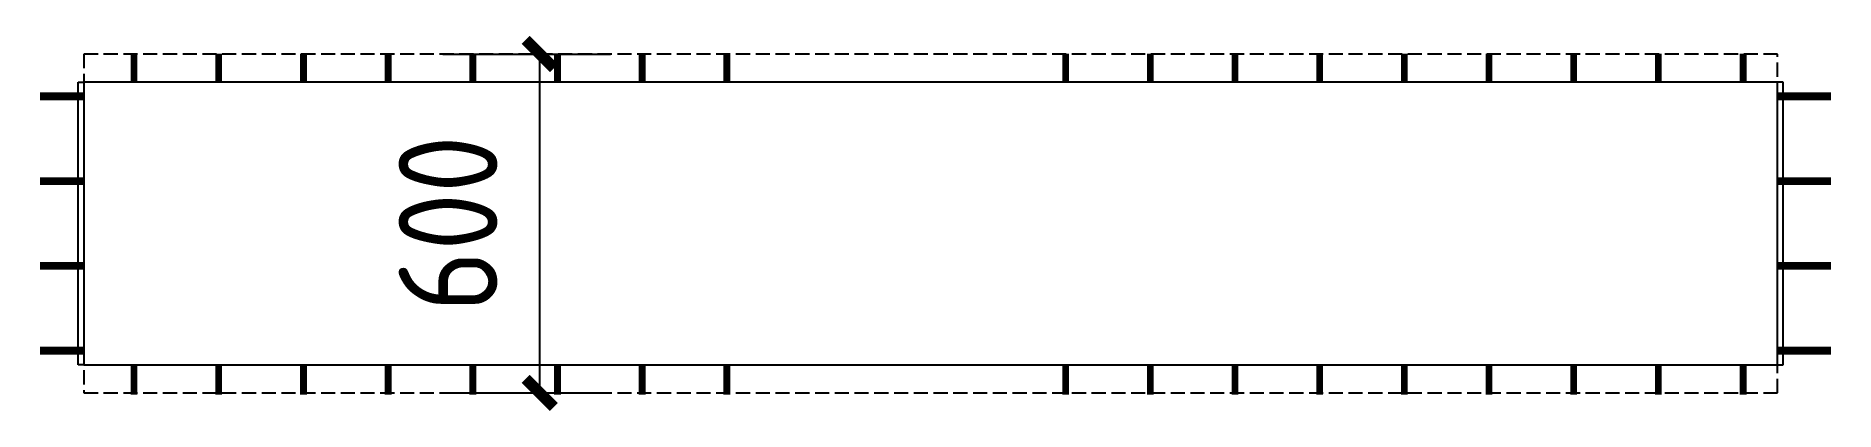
# Model space of a CAD drawing. Extents: x -85 to 3102, y -32 to 632.
import ezdxf

# ---------------------------------------------------------------- set-up
doc = ezdxf.new("R2010")
doc.units = 0
doc.header["$LTSCALE"] = 1000
doc.header["$MEASUREMENT"] = 0
doc.linetypes.add('DASH', pattern=[0.35, 0.25, -0.1])
doc.linetypes.add('DOT2', pattern=[0.125, 0, -0.125])
doc.layers.add('GJ', color=2, linetype='Continuous')
doc.styles.get("Standard").update_dxf_attribs({"font": 'gbenor.shx', "bigfont": 'gbcbig.shx'})
doc.dimstyles.get("Standard").update_dxf_attribs({"dimscale": 100, "dimtxt": 3.5, "dimasz": 1, "dimexe": 2.5, "dimexo": 3, "dimgap": 1.5, "dimtad": 1, "dimdec": 0, "dimzin": 0, "dimdsep": 46, "dimtxsty": 'Standard', "dimblk": 'ARCHTICK', "dimcen": 0.09, "dimadec": 0, "dimazin": 0, "dimtfac": 1, "dimtdec": 0, "dimtix": 1, "dimtmove": 2, "dimatfit": 3, "dimfxl": 1, "dimtolj": 1, "dimtzin": 0, "dimarcsym": 0})

# ---------------------------------------------------------------- blocks, each defined once
blk = doc.blocks.new('_ArchTick')
at = {"color": 0, "linetype": 'ByBlock', "const_width": 0.4}
blk.add_lwpolyline([(-0.5, -0.5), (0.5, 0.5)], dxfattribs=at)
blk = doc.blocks.new('*D1')
at = {"color": 0, "lineweight": -2, "transparency": 16777216}
for p, q in [((635.5, 600), (932.5, 600)), ((807.5, 0), (807.5, 600)), ((635.5, 0), (932.5, 0))]:
    blk.add_line(p, q, dxfattribs=at)
at = {"layer": 'Defpoints', "color": 0, "transparency": 16777216}
for p in [(485.5, 600), (807.5, 600), (485.5, 0)]:
    blk.add_point(p, dxfattribs=at)
at = {"color": 0, "lineweight": -2, "transparency": 16777216, "xscale": 50, "yscale": 50, "zscale": 50}
for p, rotation in [((807.5, 600), 90), ((807.5, 0), 270)]:
    blk.add_blockref('_ArchTick', p, dxfattribs=dict(at, rotation=rotation))
at = {"color": 0, "transparency": 16777216, "insert": (645, 300), "char_height": 175, "attachment_point": 5, "rotation": 90}
blk.add_mtext('\\A1;600', dxfattribs=at)

msp = doc.modelspace()

# ---------------------------------------------------------------- linework, layer by layer
for p, q in [((-10, 49.8), (-10, 550.5)), ((-10, 550.5), (0, 550.5)), ((3010, 550.5), (3000, 550.5)), ((3010, 49.8), (3010, 550.5)), ((0, 49.8), (-10, 49.8)), ((3000, 49.8), (3010, 49.8))]:
    msp.add_line(p, q)
at = {"color": 1}
for points, const_width in [([(88.9, 600.9), (88.9, 550.5)], 12), ([(238.9, 600.9), (238.9, 550.5)], 12), ([(388.9, 600.9), (388.9, 550.5)], 12), ([(538.9, 600.9), (538.9, 550.5)], 12), ([(688.9, 600.9), (688.9, 550.5)], 12), ([(838.9, 600.9), (838.9, 550.5)], 12), ([(988.9, 600.9), (988.9, 550.5)], 12), ([(1138.9, 600.9), (1138.9, 550.5)], 12), ([(1738.9, 600.9), (1738.9, 550.5)], 12), ([(1888.9, 600.9), (1888.9, 550.5)], 12), ([(2038.9, 600.9), (2038.9, 550.5)], 12), ([(2188.9, 600.9), (2188.9, 550.5)], 12), ([(2338.9, 600.9), (2338.9, 550.5)], 12), ([(2488.9, 600.9), (2488.9, 550.5)], 12), ([(2638.9, 600.9), (2638.9, 550.5)], 12), ([(2788.9, 600.9), (2788.9, 550.5)], 12), ([(2938.9, 600.9), (2938.9, 550.5)], 12), ([(-77.9, 525), (0, 525)], 14), ([(3000, 525), (3094.7, 525)], 14), ([(-77.9, 375), (0, 375)], 14), ([(3000, 375), (3094.7, 375)], 14), ([(-77.9, 225), (0, 225)], 14), ([(3000, 225), (3094.7, 225)], 14), ([(-77.9, 75), (0, 75)], 14), ([(3000, 75), (3094.7, 75)], 14), ([(88.9, 49.8), (88.9, -3.1)], 12), ([(238.9, 49.8), (238.9, -3.1)], 12), ([(388.9, 49.8), (388.9, -3.1)], 12), ([(538.9, 49.8), (538.9, -3.1)], 12), ([(688.9, 49.8), (688.9, -3.1)], 12), ([(838.9, 49.8), (838.9, -3.1)], 12), ([(988.9, 49.8), (988.9, -3.1)], 12), ([(1138.9, 49.8), (1138.9, -3.1)], 12), ([(1738.9, 49.8), (1738.9, -3.1)], 12), ([(1888.9, 49.8), (1888.9, -3.1)], 12), ([(2038.9, 49.8), (2038.9, -3.1)], 12), ([(2188.9, 49.8), (2188.9, -3.1)], 12), ([(2338.9, 49.8), (2338.9, -3.1)], 12), ([(2488.9, 49.8), (2488.9, -3.1)], 12), ([(2638.9, 49.8), (2638.9, -3.1)], 12), ([(2788.9, 49.8), (2788.9, -3.1)], 12), ([(2938.9, 49.8), (2938.9, -3.1)], 12)]:
    msp.add_lwpolyline(points, dxfattribs=dict(at, const_width=const_width))
at = {"color": 252, "linetype": 'DOT2', "ltscale": 100}
msp.add_lwpolyline([(0, 0), (3000, 0), (3000, 600), (0, 600)], close=True, dxfattribs=at)
at = {"color": 252, "linetype": 'DASH', "ltscale": 0.1}
msp.add_lwpolyline([(0, 0), (3000, 0), (3000, 600), (0, 600)], close=True, dxfattribs=at)
at = {"layer": 'GJ'}
msp.add_lwpolyline([(0, 49.8), (3000, 49.8), (3000, 550.5), (0, 550.5)], close=True, dxfattribs=at)

# ---------------------------------------------------------------- dimensions: what is measured, and where the dimension line sits
dim = msp.add_linear_dim(base=(807.5, 600), p1=(485.5, 0), p2=(485.5, 600), angle=90, dimstyle='Standard', override={"dimscale": 50, "dimfxl": 10})
dim.commit()
dim.dimension.update_dxf_attribs({"geometry": '*D1', "text_midpoint": (645, 300)})

doc.saveas('drawing.dxf')
